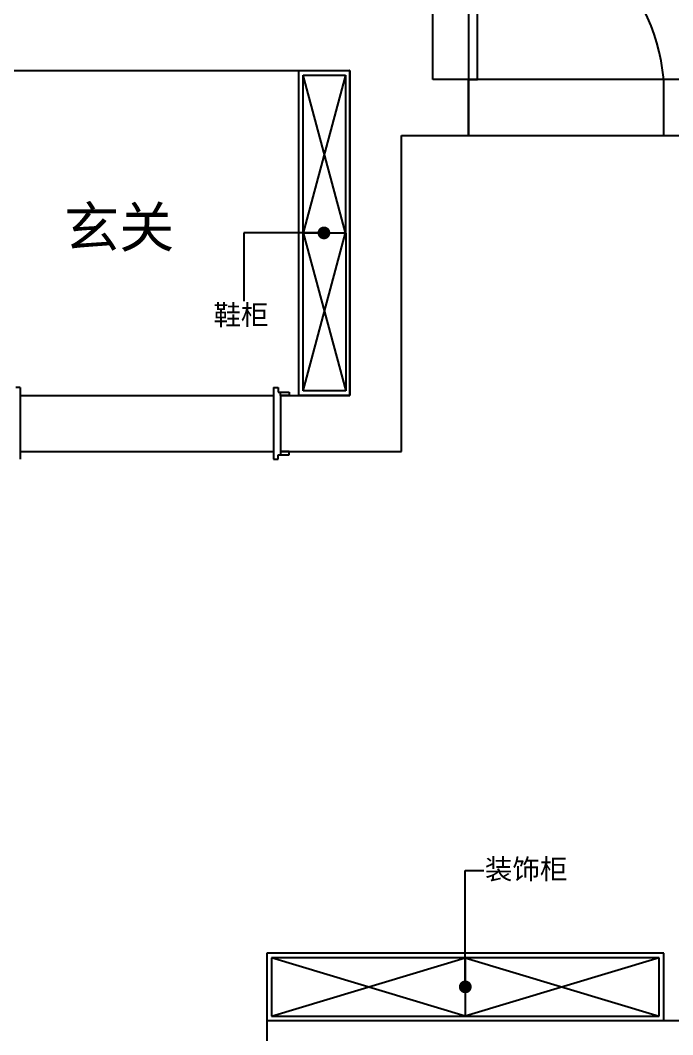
# Model space of a CAD drawing. Header units: millimetres. Extents: x -1705246 to 222838, y -3231245 to 126310.
# Drawn here: x 37672 to 40583, y -38373 to -33845 of the extents above; entities that cross this region are included whole.
import ezdxf

# ---------------------------------------------------------------- set-up
doc = ezdxf.new("R2010")
doc.units = ezdxf.units.MM
doc.layers.add('250', color=250, linetype='Continuous')
doc.styles.add('STYLE1', font='')
doc.styles.get('STYLE1').set_extended_font_data('SimSun')

msp = doc.modelspace()

# ---------------------------------------------------------------- linework, layer by layer
at = {"layer": '250', "color": 251}
for p, q in [((39512.4, -34109.7), (39512.4, -31349.7)), ((39672.4, -33329.7), (39672.4, -34109.7)), ((39712.4, -34109.7), (39712.4, -33329.7)), ((37092.4, -34069.7), (39142.4, -34069.7)), ((38914.4, -35519.7), (38914.4, -34069.7)), ((38914.4, -34069.7), (39142.4, -34069.7)), ((38934.4, -35499.7), (38934.4, -34089.7)), ((38934.4, -34089.7), (39122.4, -34089.7)), ((39122.4, -34089.7), (38934.4, -34794.7)), ((39123.4, -34794.7), (38934.4, -34089.7)), ((39122.4, -34089.7), (39124.4, -35499.7)), ((39142.4, -34069.7), (39140.4, -34069.7)), ((39142.4, -35519.7), (39142.4, -34069.7)), ((39142.4, -34069.7), (39142.4, -35519.7)), ((39672.4, -34109.7), (39512.4, -34109.7)), ((39672.4, -34359.7), (39672.4, -34109.7)), ((39672.4, -34109.7), (39712.4, -34109.7)), ((40542.4, -34109.7), (39672.4, -34109.7)), ((39672.4, -34109.7), (39672.4, -34359.7)), ((40542.4, -34359.7), (40542.4, -34109.7)), ((44272.4, -34109.7), (40542.4, -34109.7)), ((40542.4, -34359.7), (40542.4, -34109.7)), ((39372.4, -35769.7), (39372.4, -34359.7)), ((39372.4, -34359.7), (39672.4, -34359.7)), ((39672.4, -34359.7), (40542.4, -34359.7)), ((40542.4, -34359.7), (44142.4, -34359.7)), ((38969.9, -34794.5), (38669.9, -34794.5)), ((38669.9, -34794.5), (38669.9, -35099.7)), ((38932.4, -34794.7), (39121.4, -34794.4)), ((38934.4, -34794.7), (39124.4, -35499.7)), ((38934.4, -35499.7), (39123.4, -34794.7)), ((38998.4, -34794.5), (38969.9, -34794.5)), ((37672.4, -35484.7), (37652.4, -35484.7)), ((37672.4, -35484.7), (37672.4, -35804.7)), ((38802.4, -35484.7), (38822.4, -35484.7)), ((38802.4, -35484.7), (38802.4, -35804.7)), ((38822.4, -35484.7), (38822.4, -35504.7)), ((37672.4, -35519.7), (38802.4, -35519.7)), ((38822.4, -35504.7), (38852.4, -35504.7)), ((38832.4, -35519.7), (38832.4, -35504.7)), ((38832.4, -35504.7), (38872.4, -35504.7)), ((38832.4, -35519.7), (38832.4, -35769.7)), ((38832.4, -35519.7), (39142.4, -35519.7)), ((38832.4, -35519.7), (38912.4, -35519.7)), ((38872.4, -35519.7), (38832.4, -35519.7)), ((38872.4, -35504.7), (38872.4, -35519.7)), ((39142.4, -35519.7), (38914.4, -35519.7)), ((39124.4, -35499.7), (38934.4, -35499.7)), ((37672.4, -35769.7), (38802.4, -35769.7)), ((38802.4, -35804.7), (38822.4, -35804.7)), ((38822.4, -35804.7), (38822.4, -35784.7)), ((38822.4, -35784.7), (38852.4, -35784.7)), ((38832.4, -35769.7), (39372.4, -35769.7)), ((38832.4, -35769.7), (38832.4, -35784.7)), ((38872.4, -35769.7), (38832.4, -35769.7)), ((38832.4, -35784.7), (38872.4, -35784.7)), ((38872.4, -35784.7), (38872.4, -35769.7)), ((39657.4, -38102.7), (39657.4, -37639.7)), ((39657.4, -37639.7), (39739.9, -37639.7)), ((40542.4, -38009.7), (38772.4, -38009.7)), ((38772.4, -38009.7), (38772.4, -38309.7)), ((40522.4, -38029.7), (38792.4, -38029.7)), ((38792.4, -38029.7), (38792.4, -38289.7)), ((39657.4, -38289.7), (38792.4, -38029.7)), ((38792.4, -38289.7), (39657.4, -38029.7)), ((39657.4, -38029.7), (39657.4, -38289.7)), ((40522.4, -38029.7), (39657.4, -38289.7)), ((39657.4, -38029.7), (40522.4, -38289.7)), ((40522.4, -38289.7), (40522.4, -38029.7)), ((40542.4, -38309.7), (40542.4, -38009.7)), ((39657.4, -38131.2), (39657.4, -38102.7)), ((38792.4, -38289.7), (40522.4, -38289.7)), ((38772.4, -38309.7), (44142.4, -38309.7)), ((38772.4, -38309.7), (38772.4, -38539.7)), ((38772.4, -38309.7), (40542.4, -38309.7))]:
    msp.add_line(p, q, dxfattribs=at)
at = {"layer": '250', "color": 251, "const_width": 28.5}
for points in [[(39012.6, -34794.5, 1), (39041.1, -34794.5, 1)], [(39657.4, -38145.4, 1), (39657.4, -38173.9, 1)]]:
    msp.add_lwpolyline(points, format="xyb", close=True, dxfattribs=at)
at = {"layer": '250', "color": 251}
msp.add_arc((39692.4, -34182.5), 853.1, 4.9009, 91.3433, dxfattribs=at)

# ---------------------------------------------------------------- texts
at = {"layer": '250', "color": 251, "style": 'STYLE1'}
for s, height, p in [('玄关', 180, (37867.9, -34858.7)), ('鞋柜', 90, (38533.9, -35205.2)), ('装饰柜', 90, (39744.9, -37679.2))]:
    msp.add_text(s, height=height, dxfattribs=at).set_placement(p)

doc.saveas('drawing.dxf')
